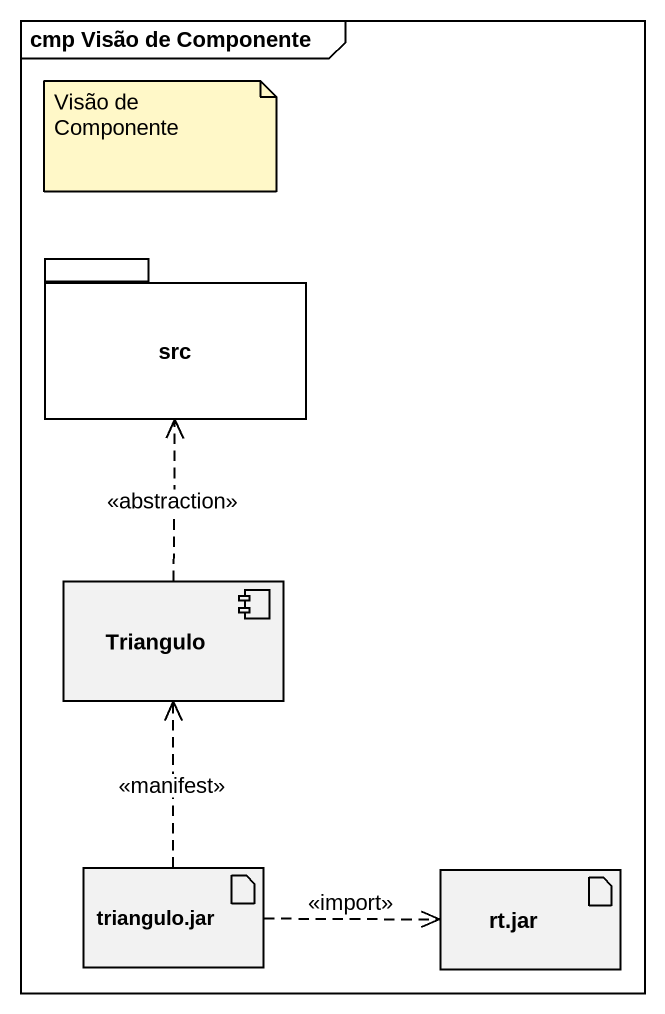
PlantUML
@startuml
mainframe cmp Visão de Componente
package src {
}
component Triangulo
artifact "triangulo.jar" as triangulo_jar
artifact "rt.jar" as rt_jar
Triangulo .up.> src : <<abstraction>>
triangulo_jar .up.> Triangulo : <<manifest>>
triangulo_jar .right.> rt_jar : <<import>>
note as N1
  Visão de Componente
end note
@enduml
